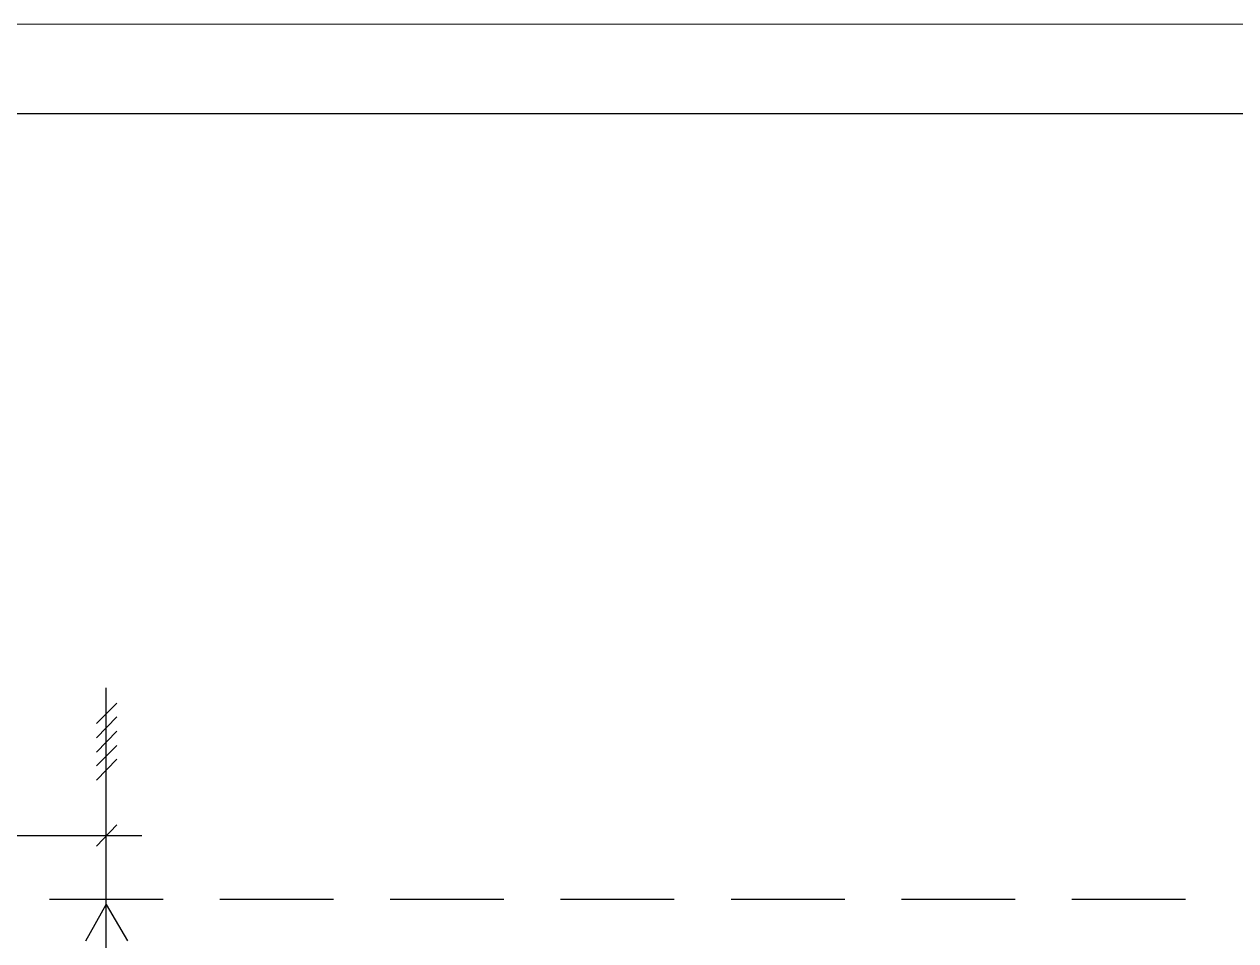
# Model space of a CAD drawing. Header units: millimetres. Extents: x -32 to 417638015, y -35 to 175284279.
# Drawn here: x 416694508 to 416701280, y 175237053 to 175242179 of the extents above; entities that cross this region are included whole.
import ezdxf
from ezdxf.enums import TextEntityAlignment as Align

# ---------------------------------------------------------------- set-up
doc = ezdxf.new("R2010")
doc.units = ezdxf.units.MM
doc.layers.add('PDF _0', color=7, linetype='Continuous')
doc.layers.add('RAMKA', color=7, linetype='Continuous')
doc.styles.add('RAMKA', font='isocpeur.ttf', dxfattribs={"oblique": 15, "height": 5})
doc.styles.get("Standard").update_dxf_attribs({"font": 'arial.ttf'})

# ---------------------------------------------------------------- blocks, each defined once
blk = doc.blocks.new('*U1132')
at = {"lineweight": 5, "transparency": 33554687}
blk.add_lwpolyline([(0, 0), (0, 420), (594, 420), (594, 0)], close=True, dxfattribs=at)
at = {"lineweight": 30, "transparency": 33554687}
blk.add_lwpolyline([(20, 5), (20, 415), (589, 415), (589, 5)], close=True, dxfattribs=at)
at = {"lineweight": 9, "transparency": 33554687, "oblique": 15, "width": 0.9}
blk.add_attdef('ОБЪЕКТ', text='', height=2.5, dxfattribs=at).set_placement((529, 42.5), align=Align.MIDDLE_CENTER)
at = {"transparency": 33554687, "style": 'RAMKA', "oblique": 15, "width": 0.9}
for tag, height, p in [('СТРАНИЦА', 0.00025, (588.9995, 414.9996)), ('ДАТА1', 2.5, (464, 32.5)), ('ДАТА2', 2.5, (464, 27.5)), ('СТАДИЯ', 2.5, (546.5, 25)), ('ЛИСТ', 2.5, (561.5, 25)), ('ЛИСТОВ', 2.5, (579, 25)), ('ДАТА3', 2.5, (464, 22.5)), ('ДАТА4', 2.5, (464, 17.5)), ('ДАТА5', 2.5, (464, 12.5)), ('ДАТА6', 2.5, (464, 7.5))]:
    blk.add_attdef(tag, text='', height=height, dxfattribs=at).set_placement(p, align=Align.MIDDLE_CENTER)
at = {"transparency": 33554687, "style": 'RAMKA', "oblique": 15, "width": 0.9, "flags": 8}
blk.add_attdef('ШИФР', text='', height=5, dxfattribs=at).set_placement((529, 55), align=Align.MIDDLE_CENTER)
at = {"transparency": 33554687, "style": 'RAMKA', "oblique": 15, "width": 0.9}
for tag, p in [('ДОЛЖНОСТЬ1', (405, 32.5)), ('ФИО1', (425, 32.5)), ('ДОЛЖНОСТЬ2', (405, 27.5)), ('ФИО2', (425, 27.5)), ('ДОЛЖНОСТЬ3', (405, 22.5)), ('ФИО3', (425, 22.5)), ('ДОЛЖНОСТЬ4', (405, 17.5)), ('ФИО4', (425, 17.5)), ('ДОЛЖНОСТЬ5', (405, 12.5)), ('ФИО5', (425, 12.5)), ('ДОЛЖНОСТЬ6', (405, 7.5)), ('ФИО6', (425, 7.5))]:
    blk.add_attdef(tag, text='', height=2.5, dxfattribs=at).set_placement(p, align=Align.MIDDLE_LEFT)
at = {"lineweight": 9, "transparency": 33554687, "oblique": 15, "width": 0.9, "flags": 128}
blk.add_attdef('НАИМЕНОВАНИЕ', text='', height=2.5, dxfattribs=at).set_placement((504, 12.5), align=Align.MIDDLE_CENTER)
at = {"lineweight": 13, "transparency": 33554687, "oblique": 15, "width": 0.9, "flags": 15}
blk.add_attdef('КОМПАНИЯ', text='', height=2.5, dxfattribs=at).set_placement((564, 12.5), align=Align.MIDDLE_CENTER)
at = {"transparency": 33554687, "style": 'RAMKA', "oblique": 15, "width": 0.9, "flags": 8}
blk.add_attdef('ФОРМАТЛИСТА', text='', height=2.5, dxfattribs=at).set_placement((560, 2.5), align=Align.MIDDLE_LEFT)

msp = doc.modelspace()

# ---------------------------------------------------------------- linework, layer by layer
at = {"layer": 'PDF _0', "lineweight": 25}
for points in [[(416694966.3, 175236396.9), (416694966.3, 175237256.2), (416694966.3, 175238466.9)], [(416694911.3, 175238268), (416695025.6, 175238382.3)], [(416694911.3, 175238187.5), (416695025.6, 175238306.1)], [(416694911.3, 175238107.1), (416695025.6, 175238225.6)], [(416694911.3, 175238030.9), (416695025.6, 175238145.2)], [(416694911.3, 175237950.5), (416695025.6, 175238069)], [(416694911.3, 175237582.2), (416695025.6, 175237700.7)], [(416690216.5, 175237641.4), (416695165.1, 175237641.4)], [(416694648.8, 175237285.8), (416695283.8, 175237285.8)], [(416695601.3, 175237285.8), (416696236.3, 175237285.8)], [(416696553.8, 175237285.8), (416697188.8, 175237285.8)], [(416697506.3, 175237285.8), (416698141.3, 175237285.8)], [(416698458.8, 175237285.8), (416699093.8, 175237285.8)], [(416699411.3, 175237285.8), (416700046.3, 175237285.8)], [(416700363.8, 175237285.8), (416700998.8, 175237285.8)], [(416694852, 175237053), (416694966.3, 175237256.2), (416695084.8, 175237053)]]:
    msp.add_lwpolyline(points, dxfattribs=at)

# ---------------------------------------------------------------- block references
at = {"layer": 'RAMKA', "transparency": 33554687, "xscale": 100, "yscale": 100, "zscale": 100}
msp.add_blockref('*U1132', (416670712.8, 175200179.2), dxfattribs=at)

doc.saveas('drawing.dxf')
